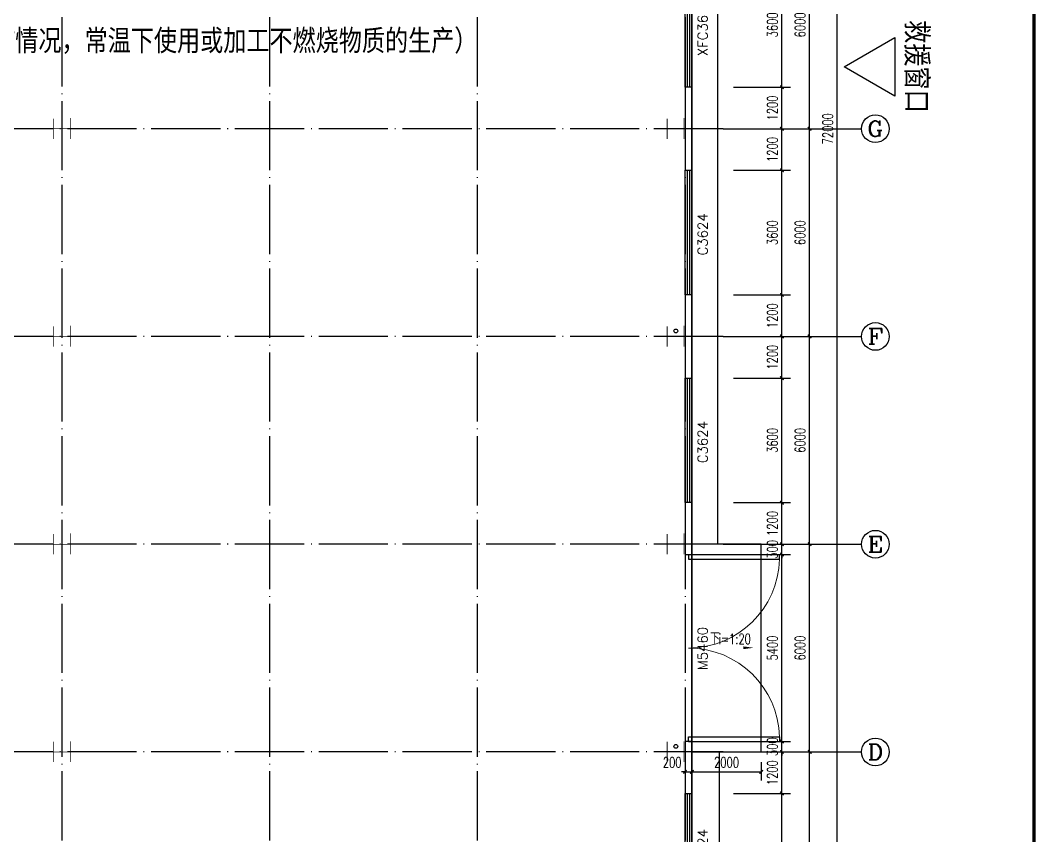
# Model space of a CAD drawing. Extents: x 683431 to 951238, y -788560 to -543702.
# Drawn here: x 712651 to 741981, y -682878 to -659326 of the extents above; entities that cross this region are included whole.
import ezdxf
from ezdxf.enums import TextEntityAlignment as Align

# ---------------------------------------------------------------- set-up
doc = ezdxf.new("R2010")
doc.units = 0
doc.header["$LTSCALE"] = 1000
doc.header["$MEASUREMENT"] = 0
doc.linetypes.add('DOTE', pattern=[2.42, 2, -0.2, 0.02, -0.2])
for name, color, linetype in [('AXIS', 3, 'Continuous'), ('AXIS_TEXT', 7, 'Continuous'), ('DIM_SYMB', 3, 'Continuous'), ('DOTE', 1, 'Continuous'), ('GROUND', 2, 'Continuous'), ('PUB_DIM', 3, 'Continuous'), ('PUB_TEXT', 3, 'Continuous'), ('PUB_TITLE', 4, 'Continuous'), ('RAIL', 163, 'Continuous'), ('WALL', 7, 'Continuous'), ('WINDOW', 4, 'Continuous'), ('WINDOW_TEXT', 7, 'Continuous')]:
    doc.layers.add(name, color=color, linetype=linetype)
doc.styles.add('_TCH_AXIS', font='COMPLEX', dxfattribs={"bigfont": 'GBCBIG'})
doc.styles.add('_TCH_DIM', font='SIMPLEX', dxfattribs={"bigfont": 'GBCBIG'})
doc.styles.add('_TCH_DIM_T3', font='SIMPLEX', dxfattribs={"width": 0.705882, "bigfont": 'GBCBIG'})
doc.styles.add('_TCH_WINDOW', font='simplex_.ttf', dxfattribs={"height": 3.5, "bigfont": 'GBCBIG'})
doc.styles.add('COMPLEX', font='COMPLEX')
doc.styles.add('宋体(0.8)', font='', dxfattribs={"width": 0.8})
doc.styles.get('宋体(0.8)').set_extended_font_data('SimSun')
doc.dimstyles.new('_TCH_ARCH&&100', dxfattribs={"dimtxt": 297.5, "dimasz": 100, "dimexe": 250, "dimexo": 300, "dimgap": 126.25, "dimtad": 1, "dimdec": 0, "dimzin": 0, "dimdsep": 46, "dimtxsty": '_TCH_DIM_T3', "dimblk": 'ARCHTICK', "dimcen": 0.09, "dimazin": 2, "dimtfac": 1, "dimtdec": 0, "dimtix": 1, "dimtmove": 2, "dimatfit": 3, "dimfxl": 0, "dimtolj": 1, "dimtzin": 0, "dimarcsym": 0})

# ---------------------------------------------------------------- blocks, each defined once
blk = doc.blocks.new('_ArchTick')
at = {"color": 0, "linetype": 'ByBlock', "const_width": 0.4}
blk.add_lwpolyline([(-0.5, -0.5), (0.5, 0.5)], dxfattribs=at)
blk = doc.blocks.new('*D41')
at = {"layer": 'Defpoints', "color": 0}
for p in [(731851, -680458), (732051, -680458), (732051, -681034)]:
    blk.add_point(p, dxfattribs=at)
at = {"layer": 'PUB_DIM', "color": 0, "lineweight": -2}
for p, q in [((731851, -681034), (731751, -681034)), ((731851, -680758), (731851, -681284)), ((731851, -681034), (732051, -681034)), ((732051, -680758), (732051, -681284)), ((732051, -681034), (732151, -681034))]:
    blk.add_line(p, q, dxfattribs=at)
at = {"layer": 'PUB_DIM', "color": 0, "lineweight": -2, "xscale": 100, "yscale": 100, "zscale": 100}
blk.add_blockref('_ArchTick', (731851, -681034), dxfattribs=at)
at = {"layer": 'PUB_DIM', "color": 0, "lineweight": -2, "xscale": 100, "yscale": 100, "zscale": 100, "rotation": 180}
blk.add_blockref('_ArchTick', (732051, -681034), dxfattribs=at)
at = {"layer": 'PUB_DIM', "color": 0, "insert": (731481, -680759), "char_height": 297.5, "attachment_point": 5, "style": '_TCH_DIM_T3'}
blk.add_mtext('\\A1;200', dxfattribs=at)
blk = doc.blocks.new('*D42')
at = {"layer": 'Defpoints', "color": 0}
for p in [(732051, -680458), (734051, -680458), (734051, -681034)]:
    blk.add_point(p, dxfattribs=at)
at = {"layer": 'PUB_DIM', "color": 0, "lineweight": -2}
for p, q in [((732051, -680758), (732051, -681284)), ((732051, -681034), (734051, -681034)), ((734051, -680758), (734051, -681284))]:
    blk.add_line(p, q, dxfattribs=at)
at = {"layer": 'PUB_DIM', "color": 0, "lineweight": -2, "xscale": 100, "yscale": 100, "zscale": 100, "rotation": 180}
blk.add_blockref('_ArchTick', (732051, -681034), dxfattribs=at)
at = {"layer": 'PUB_DIM', "color": 0, "lineweight": -2, "xscale": 100, "yscale": 100, "zscale": 100}
blk.add_blockref('_ArchTick', (734051, -681034), dxfattribs=at)
at = {"layer": 'PUB_DIM', "color": 0, "insert": (733051, -680759), "char_height": 297.5, "attachment_point": 5, "style": '_TCH_DIM_T3'}
blk.add_mtext('\\A1;2000', dxfattribs=at)
blk = doc.blocks.new('*D433')
at = {"layer": 'AXIS', "color": 0, "lineweight": -2}
for p, q in [((733251, -681658), (734901, -681658)), ((734651, -685258), (734651, -681658)), ((733251, -685258), (734901, -685258))]:
    blk.add_line(p, q, dxfattribs=at)
at = {"layer": 'Defpoints', "color": 0}
for p in [(732951, -681658), (734651, -681658), (732951, -685258)]:
    blk.add_point(p, dxfattribs=at)
at = {"layer": 'AXIS', "color": 0, "lineweight": -2, "xscale": 100, "yscale": 100, "zscale": 100}
for p, rotation in [((734651, -681658), 90), ((734651, -685258), 270)]:
    blk.add_blockref('_ArchTick', p, dxfattribs=dict(at, rotation=rotation))
at = {"layer": 'AXIS', "color": 0, "insert": (734376, -683458), "char_height": 297.5, "attachment_point": 5, "rotation": 90, "style": '_TCH_DIM_T3'}
blk.add_mtext('\\A1;3600', dxfattribs=at)
blk = doc.blocks.new('*D434')
at = {"layer": 'AXIS', "color": 0, "lineweight": -2}
for p, q in [((733251, -680458), (734901, -680458)), ((734651, -681658), (734651, -680458)), ((733251, -681658), (734901, -681658))]:
    blk.add_line(p, q, dxfattribs=at)
at = {"layer": 'Defpoints', "color": 0}
for p in [(732951, -680458), (734651, -680458), (732951, -681658)]:
    blk.add_point(p, dxfattribs=at)
at = {"layer": 'AXIS', "color": 0, "lineweight": -2, "xscale": 100, "yscale": 100, "zscale": 100}
for p, rotation in [((734651, -680458), 90), ((734651, -681658), 270)]:
    blk.add_blockref('_ArchTick', p, dxfattribs=dict(at, rotation=rotation))
at = {"layer": 'AXIS', "color": 0, "insert": (734376, -681058), "char_height": 297.5, "attachment_point": 5, "rotation": 90, "style": '_TCH_DIM_T3'}
blk.add_mtext('\\A1;1200', dxfattribs=at)
blk = doc.blocks.new('*D435')
at = {"layer": 'AXIS', "color": 0, "lineweight": -2}
for p, q in [((734651, -680158), (734651, -680058)), ((733251, -680158), (734901, -680158)), ((734651, -680458), (734651, -680158)), ((733251, -680458), (734901, -680458)), ((734651, -680458), (734651, -680558))]:
    blk.add_line(p, q, dxfattribs=at)
at = {"layer": 'Defpoints', "color": 0}
for p in [(732951, -680158), (734651, -680158), (732951, -680458)]:
    blk.add_point(p, dxfattribs=at)
at = {"layer": 'AXIS', "color": 0, "lineweight": -2, "xscale": 100, "yscale": 100, "zscale": 100}
for p, rotation in [((734651, -680158), 270), ((734651, -680458), 90)]:
    blk.add_blockref('_ArchTick', p, dxfattribs=dict(at, rotation=rotation))
at = {"layer": 'AXIS', "color": 0, "insert": (734376, -680308), "char_height": 297.5, "attachment_point": 5, "rotation": 90, "style": '_TCH_DIM_T3'}
blk.add_mtext('\\A1;300', dxfattribs=at)
blk = doc.blocks.new('*D436')
at = {"layer": 'AXIS', "color": 0, "lineweight": -2}
for p, q in [((733251, -674758), (734901, -674758)), ((734651, -680158), (734651, -674758)), ((733251, -680158), (734901, -680158))]:
    blk.add_line(p, q, dxfattribs=at)
at = {"layer": 'Defpoints', "color": 0}
for p in [(732951, -674758), (734651, -674758), (732951, -680158)]:
    blk.add_point(p, dxfattribs=at)
at = {"layer": 'AXIS', "color": 0, "lineweight": -2, "xscale": 100, "yscale": 100, "zscale": 100}
for p, rotation in [((734651, -674758), 90), ((734651, -680158), 270)]:
    blk.add_blockref('_ArchTick', p, dxfattribs=dict(at, rotation=rotation))
at = {"layer": 'AXIS', "color": 0, "insert": (734376, -677458), "char_height": 297.5, "attachment_point": 5, "rotation": 90, "style": '_TCH_DIM_T3'}
blk.add_mtext('\\A1;5400', dxfattribs=at)
blk = doc.blocks.new('*D437')
at = {"layer": 'AXIS', "color": 0, "lineweight": -2}
for p, q in [((733251, -674458), (734901, -674458)), ((734651, -674458), (734651, -674358)), ((734651, -674758), (734651, -674458)), ((733251, -674758), (734901, -674758)), ((734651, -674758), (734651, -674858))]:
    blk.add_line(p, q, dxfattribs=at)
at = {"layer": 'Defpoints', "color": 0}
for p in [(732951, -674458), (734651, -674458), (732951, -674758)]:
    blk.add_point(p, dxfattribs=at)
at = {"layer": 'AXIS', "color": 0, "lineweight": -2, "xscale": 100, "yscale": 100, "zscale": 100}
for p, rotation in [((734651, -674458), 270), ((734651, -674758), 90)]:
    blk.add_blockref('_ArchTick', p, dxfattribs=dict(at, rotation=rotation))
at = {"layer": 'AXIS', "color": 0, "insert": (734376, -674608), "char_height": 297.5, "attachment_point": 5, "rotation": 90, "style": '_TCH_DIM_T3'}
blk.add_mtext('\\A1;300', dxfattribs=at)
blk = doc.blocks.new('*D438')
at = {"layer": 'AXIS', "color": 0, "lineweight": -2}
for p, q in [((733251, -673258), (734901, -673258)), ((734651, -674458), (734651, -673258)), ((733251, -674458), (734901, -674458))]:
    blk.add_line(p, q, dxfattribs=at)
at = {"layer": 'Defpoints', "color": 0}
for p in [(732951, -673258), (734651, -673258), (732951, -674458)]:
    blk.add_point(p, dxfattribs=at)
at = {"layer": 'AXIS', "color": 0, "lineweight": -2, "xscale": 100, "yscale": 100, "zscale": 100}
for p, rotation in [((734651, -673258), 90), ((734651, -674458), 270)]:
    blk.add_blockref('_ArchTick', p, dxfattribs=dict(at, rotation=rotation))
at = {"layer": 'AXIS', "color": 0, "insert": (734376, -673858), "char_height": 297.5, "attachment_point": 5, "rotation": 90, "style": '_TCH_DIM_T3'}
blk.add_mtext('\\A1;1200', dxfattribs=at)
blk = doc.blocks.new('*D439')
at = {"layer": 'AXIS', "color": 0, "lineweight": -2}
for p, q in [((733251, -669658), (734901, -669658)), ((734651, -673258), (734651, -669658)), ((733251, -673258), (734901, -673258))]:
    blk.add_line(p, q, dxfattribs=at)
at = {"layer": 'Defpoints', "color": 0}
for p in [(732951, -669658), (734651, -669658), (732951, -673258)]:
    blk.add_point(p, dxfattribs=at)
at = {"layer": 'AXIS', "color": 0, "lineweight": -2, "xscale": 100, "yscale": 100, "zscale": 100}
for p, rotation in [((734651, -669658), 90), ((734651, -673258), 270)]:
    blk.add_blockref('_ArchTick', p, dxfattribs=dict(at, rotation=rotation))
at = {"layer": 'AXIS', "color": 0, "insert": (734376, -671458), "char_height": 297.5, "attachment_point": 5, "rotation": 90, "style": '_TCH_DIM_T3'}
blk.add_mtext('\\A1;3600', dxfattribs=at)
blk = doc.blocks.new('*D440')
at = {"layer": 'AXIS', "color": 0, "lineweight": -2}
for p, q in [((733251, -668458), (734901, -668458)), ((734651, -669658), (734651, -668458)), ((733251, -669658), (734901, -669658))]:
    blk.add_line(p, q, dxfattribs=at)
at = {"layer": 'Defpoints', "color": 0}
for p in [(732951, -668458), (734651, -668458), (732951, -669658)]:
    blk.add_point(p, dxfattribs=at)
at = {"layer": 'AXIS', "color": 0, "lineweight": -2, "xscale": 100, "yscale": 100, "zscale": 100}
for p, rotation in [((734651, -668458), 90), ((734651, -669658), 270)]:
    blk.add_blockref('_ArchTick', p, dxfattribs=dict(at, rotation=rotation))
at = {"layer": 'AXIS', "color": 0, "insert": (734376, -669058), "char_height": 297.5, "attachment_point": 5, "rotation": 90, "style": '_TCH_DIM_T3'}
blk.add_mtext('\\A1;1200', dxfattribs=at)
blk = doc.blocks.new('*D441')
at = {"layer": 'AXIS', "color": 0, "lineweight": -2}
for p, q in [((733251, -667258), (734901, -667258)), ((734651, -668458), (734651, -667258)), ((733251, -668458), (734901, -668458))]:
    blk.add_line(p, q, dxfattribs=at)
at = {"layer": 'Defpoints', "color": 0}
for p in [(732951, -667258), (734651, -667258), (732951, -668458)]:
    blk.add_point(p, dxfattribs=at)
at = {"layer": 'AXIS', "color": 0, "lineweight": -2, "xscale": 100, "yscale": 100, "zscale": 100}
for p, rotation in [((734651, -667258), 90), ((734651, -668458), 270)]:
    blk.add_blockref('_ArchTick', p, dxfattribs=dict(at, rotation=rotation))
at = {"layer": 'AXIS', "color": 0, "insert": (734376, -667858), "char_height": 297.5, "attachment_point": 5, "rotation": 90, "style": '_TCH_DIM_T3'}
blk.add_mtext('\\A1;1200', dxfattribs=at)
blk = doc.blocks.new('*D442')
at = {"layer": 'AXIS', "color": 0, "lineweight": -2}
for p, q in [((733251, -663658), (734901, -663658)), ((734651, -667258), (734651, -663658)), ((733251, -667258), (734901, -667258))]:
    blk.add_line(p, q, dxfattribs=at)
at = {"layer": 'Defpoints', "color": 0}
for p in [(732951, -663658), (734651, -663658), (732951, -667258)]:
    blk.add_point(p, dxfattribs=at)
at = {"layer": 'AXIS', "color": 0, "lineweight": -2, "xscale": 100, "yscale": 100, "zscale": 100}
for p, rotation in [((734651, -663658), 90), ((734651, -667258), 270)]:
    blk.add_blockref('_ArchTick', p, dxfattribs=dict(at, rotation=rotation))
at = {"layer": 'AXIS', "color": 0, "insert": (734376, -665458), "char_height": 297.5, "attachment_point": 5, "rotation": 90, "style": '_TCH_DIM_T3'}
blk.add_mtext('\\A1;3600', dxfattribs=at)
blk = doc.blocks.new('*D443')
at = {"layer": 'AXIS', "color": 0, "lineweight": -2}
for p, q in [((733251, -662458), (734901, -662458)), ((734651, -663658), (734651, -662458)), ((733251, -663658), (734901, -663658))]:
    blk.add_line(p, q, dxfattribs=at)
at = {"layer": 'Defpoints', "color": 0}
for p in [(732951, -662458), (734651, -662458), (732951, -663658)]:
    blk.add_point(p, dxfattribs=at)
at = {"layer": 'AXIS', "color": 0, "lineweight": -2, "xscale": 100, "yscale": 100, "zscale": 100}
for p, rotation in [((734651, -662458), 90), ((734651, -663658), 270)]:
    blk.add_blockref('_ArchTick', p, dxfattribs=dict(at, rotation=rotation))
at = {"layer": 'AXIS', "color": 0, "insert": (734376, -663058), "char_height": 297.5, "attachment_point": 5, "rotation": 90, "style": '_TCH_DIM_T3'}
blk.add_mtext('\\A1;1200', dxfattribs=at)
blk = doc.blocks.new('*D444')
at = {"layer": 'AXIS', "color": 0, "lineweight": -2}
for p, q in [((733251, -661258), (734901, -661258)), ((734651, -662458), (734651, -661258)), ((733251, -662458), (734901, -662458))]:
    blk.add_line(p, q, dxfattribs=at)
at = {"layer": 'Defpoints', "color": 0}
for p in [(732951, -661258), (734651, -661258), (732951, -662458)]:
    blk.add_point(p, dxfattribs=at)
at = {"layer": 'AXIS', "color": 0, "lineweight": -2, "xscale": 100, "yscale": 100, "zscale": 100}
for p, rotation in [((734651, -661258), 90), ((734651, -662458), 270)]:
    blk.add_blockref('_ArchTick', p, dxfattribs=dict(at, rotation=rotation))
at = {"layer": 'AXIS', "color": 0, "insert": (734376, -661858), "char_height": 297.5, "attachment_point": 5, "rotation": 90, "style": '_TCH_DIM_T3'}
blk.add_mtext('\\A1;1200', dxfattribs=at)
blk = doc.blocks.new('*D445')
at = {"layer": 'AXIS', "color": 0, "lineweight": -2}
for p, q in [((733251, -657658), (734901, -657658)), ((734651, -661258), (734651, -657658)), ((733251, -661258), (734901, -661258))]:
    blk.add_line(p, q, dxfattribs=at)
at = {"layer": 'Defpoints', "color": 0}
for p in [(732951, -657658), (734651, -657658), (732951, -661258)]:
    blk.add_point(p, dxfattribs=at)
at = {"layer": 'AXIS', "color": 0, "lineweight": -2, "xscale": 100, "yscale": 100, "zscale": 100}
for p, rotation in [((734651, -657658), 90), ((734651, -661258), 270)]:
    blk.add_blockref('_ArchTick', p, dxfattribs=dict(at, rotation=rotation))
at = {"layer": 'AXIS', "color": 0, "insert": (734376, -659458), "char_height": 297.5, "attachment_point": 5, "rotation": 90, "style": '_TCH_DIM_T3'}
blk.add_mtext('\\A1;3600', dxfattribs=at)
blk = doc.blocks.new('*D496')
at = {"layer": 'AXIS', "color": 0, "lineweight": -2}
for p, q in [((733251, -680458), (735701, -680458)), ((735451, -686458), (735451, -680458)), ((733251, -686458), (735701, -686458))]:
    blk.add_line(p, q, dxfattribs=at)
at = {"layer": 'Defpoints', "color": 0}
for p in [(732951, -680458), (735451, -680458), (732951, -686458)]:
    blk.add_point(p, dxfattribs=at)
at = {"layer": 'AXIS', "color": 0, "lineweight": -2, "xscale": 100, "yscale": 100, "zscale": 100}
for p, rotation in [((735451, -680458), 90), ((735451, -686458), 270)]:
    blk.add_blockref('_ArchTick', p, dxfattribs=dict(at, rotation=rotation))
at = {"layer": 'AXIS', "color": 0, "insert": (735176, -683458), "char_height": 297.5, "attachment_point": 5, "rotation": 90, "style": '_TCH_DIM_T3'}
blk.add_mtext('\\A1;6000', dxfattribs=at)
blk = doc.blocks.new('*D497')
at = {"layer": 'AXIS', "color": 0, "lineweight": -2}
for p, q in [((733251, -674458), (735701, -674458)), ((735451, -680458), (735451, -674458)), ((733251, -680458), (735701, -680458))]:
    blk.add_line(p, q, dxfattribs=at)
at = {"layer": 'Defpoints', "color": 0}
for p in [(732951, -674458), (735451, -674458), (732951, -680458)]:
    blk.add_point(p, dxfattribs=at)
at = {"layer": 'AXIS', "color": 0, "lineweight": -2, "xscale": 100, "yscale": 100, "zscale": 100}
for p, rotation in [((735451, -674458), 90), ((735451, -680458), 270)]:
    blk.add_blockref('_ArchTick', p, dxfattribs=dict(at, rotation=rotation))
at = {"layer": 'AXIS', "color": 0, "insert": (735176, -677458), "char_height": 297.5, "attachment_point": 5, "rotation": 90, "style": '_TCH_DIM_T3'}
blk.add_mtext('\\A1;6000', dxfattribs=at)
blk = doc.blocks.new('*D498')
at = {"layer": 'AXIS', "color": 0, "lineweight": -2}
for p, q in [((733251, -668458), (735701, -668458)), ((735451, -674458), (735451, -668458)), ((733251, -674458), (735701, -674458))]:
    blk.add_line(p, q, dxfattribs=at)
at = {"layer": 'Defpoints', "color": 0}
for p in [(732951, -668458), (735451, -668458), (732951, -674458)]:
    blk.add_point(p, dxfattribs=at)
at = {"layer": 'AXIS', "color": 0, "lineweight": -2, "xscale": 100, "yscale": 100, "zscale": 100}
for p, rotation in [((735451, -668458), 90), ((735451, -674458), 270)]:
    blk.add_blockref('_ArchTick', p, dxfattribs=dict(at, rotation=rotation))
at = {"layer": 'AXIS', "color": 0, "insert": (735176, -671458), "char_height": 297.5, "attachment_point": 5, "rotation": 90, "style": '_TCH_DIM_T3'}
blk.add_mtext('\\A1;6000', dxfattribs=at)
blk = doc.blocks.new('*D499')
at = {"layer": 'AXIS', "color": 0, "lineweight": -2}
for p, q in [((733251, -662458), (735701, -662458)), ((735451, -668458), (735451, -662458)), ((733251, -668458), (735701, -668458))]:
    blk.add_line(p, q, dxfattribs=at)
at = {"layer": 'Defpoints', "color": 0}
for p in [(732951, -662458), (735451, -662458), (732951, -668458)]:
    blk.add_point(p, dxfattribs=at)
at = {"layer": 'AXIS', "color": 0, "lineweight": -2, "xscale": 100, "yscale": 100, "zscale": 100}
for p, rotation in [((735451, -662458), 90), ((735451, -668458), 270)]:
    blk.add_blockref('_ArchTick', p, dxfattribs=dict(at, rotation=rotation))
at = {"layer": 'AXIS', "color": 0, "insert": (735176, -665458), "char_height": 297.5, "attachment_point": 5, "rotation": 90, "style": '_TCH_DIM_T3'}
blk.add_mtext('\\A1;6000', dxfattribs=at)
blk = doc.blocks.new('*D500')
at = {"layer": 'AXIS', "color": 0, "lineweight": -2}
for p, q in [((733251, -656458), (735701, -656458)), ((735451, -662458), (735451, -656458)), ((733251, -662458), (735701, -662458))]:
    blk.add_line(p, q, dxfattribs=at)
at = {"layer": 'Defpoints', "color": 0}
for p in [(732951, -656458), (735451, -656458), (732951, -662458)]:
    blk.add_point(p, dxfattribs=at)
at = {"layer": 'AXIS', "color": 0, "lineweight": -2, "xscale": 100, "yscale": 100, "zscale": 100}
for p, rotation in [((735451, -656458), 90), ((735451, -662458), 270)]:
    blk.add_blockref('_ArchTick', p, dxfattribs=dict(at, rotation=rotation))
at = {"layer": 'AXIS', "color": 0, "insert": (735176, -659458), "char_height": 297.5, "attachment_point": 5, "rotation": 90, "style": '_TCH_DIM_T3'}
blk.add_mtext('\\A1;6000', dxfattribs=at)
blk = doc.blocks.new('*D506')
at = {"layer": 'AXIS', "color": 0, "lineweight": -2}
for p, q in [((733251, -626458), (736501, -626458)), ((736251, -698458), (736251, -626458)), ((733251, -698458), (736501, -698458))]:
    blk.add_line(p, q, dxfattribs=at)
at = {"layer": 'Defpoints', "color": 0}
for p in [(732951, -626458), (736251, -626458), (732951, -698458)]:
    blk.add_point(p, dxfattribs=at)
at = {"layer": 'AXIS', "color": 0, "lineweight": -2, "xscale": 100, "yscale": 100, "zscale": 100}
for p, rotation in [((736251, -626458), 90), ((736251, -698458), 270)]:
    blk.add_blockref('_ArchTick', p, dxfattribs=dict(at, rotation=rotation))
at = {"layer": 'AXIS', "color": 0, "insert": (735976, -662458), "char_height": 297.5, "attachment_point": 5, "rotation": 90, "style": '_TCH_DIM_T3'}
blk.add_mtext('\\A1;72000', dxfattribs=at)
blk = doc.blocks.new('_AXISO')
blk.add_circle((0, 0), 0.5)
at = {"layer": 'AXIS_TEXT', "style": 'COMPLEX', "width": 1.041667}
blk.add_attdef('A', text='', height=0.56, dxfattribs=at).set_placement((-0.25, -0.28), (0.25, -0.28), align=Align.FIT)
blk = doc.blocks.new('$WINLIB2D$00000001')
at = {"color": 0}
for points in [[(-0.5, 0.5), (-0.5, -0.5)], [(-0.5, 0.5), (0.5, 0.5)], [(0.5, -0.5), (0.5, 0.5)], [(0.5, 0.1667), (-0.5, 0.1667)], [(0.5, -0.1667), (-0.5, -0.1667)], [(-0.5, -0.5), (0.5, -0.5)]]:
    blk.add_lwpolyline(points, dxfattribs=at)
blk = doc.blocks.new('$DorLib2D$00000002')
for p, q in [((-0.5, 0), (-0.5, 0.4875)), ((-0.475, 0.4875), (-0.5, 0.4875)), ((-0.475, 0), (-0.475, 0.4875)), ((0.475, 0), (0.475, 0.4875)), ((0.475, 0.4875), (0.5, 0.4875)), ((0.5, 0), (0.5, 0.4875)), ((-0.5, 0), (-0.475, 0)), ((0.5, 0), (0.475, 0))]:
    blk.add_line(p, q)
at = {"lineweight": 13}
for centre, start, end in [((-0.4875, 0), 0, 88.5307), ((0.4875, 0), 91.4693, 180)]:
    blk.add_arc(centre, 0.4875, start, end, dxfattribs=at)

msp = doc.modelspace()

# ---------------------------------------------------------------- linework, layer by layer
at = {"flags": 128}
msp.add_lwpolyline([(736447.1, -660668.9), (737913.4, -659822.3), (737913.4, -661515.4)], close=True, dxfattribs=at)
at = {"ltscale": 10, "const_width": 20}
for points in [[(713607.2, -662750.6), (713607.2, -662165.8)], [(714094.8, -662732.3), (714094.8, -662147.5)], [(714094.8, -662732.3), (714094.8, -662147.5)], [(714094.8, -662732.3), (714094.8, -662147.5)], [(714094.8, -662734.9), (714094.8, -662150.1)], [(714094.8, -662750.6), (714094.8, -662165.8)], [(714094.8, -662750.9), (714094.8, -662166.1)], [(731335.6, -662750.6), (731335.6, -662165.8)], [(731823.2, -662732.3), (731823.2, -662147.5)], [(731823.2, -662732.3), (731823.2, -662147.5)], [(731823.2, -662732.3), (731823.2, -662147.5)], [(731823.2, -662734.9), (731823.2, -662150.1)], [(731823.2, -662750.6), (731823.2, -662165.8)], [(731823.2, -662750.9), (731823.2, -662166.1)], [(713607.2, -662458.2), (714094.8, -662458.2)], [(731335.6, -662458.2), (731823.2, -662458.2)], [(713607.2, -668750.6), (713607.2, -668165.8)], [(714094.8, -668732.3), (714094.8, -668147.5)], [(714094.8, -668732.3), (714094.8, -668147.5)], [(714094.8, -668732.3), (714094.8, -668147.5)], [(714094.8, -668734.9), (714094.8, -668150.1)], [(714094.8, -668750.6), (714094.8, -668165.8)], [(714094.8, -668750.9), (714094.8, -668166.1)], [(731335.6, -668750.6), (731335.6, -668165.8)], [(731823.2, -668732.3), (731823.2, -668147.5)], [(731823.2, -668732.3), (731823.2, -668147.5)], [(731823.2, -668732.3), (731823.2, -668147.5)], [(731823.2, -668734.9), (731823.2, -668150.1)], [(731823.2, -668750.6), (731823.2, -668165.8)], [(731823.2, -668750.9), (731823.2, -668166.1)], [(713607.2, -668458.2), (714094.8, -668458.2)], [(731335.6, -668458.2), (731823.2, -668458.2)], [(713607.2, -674750.6), (713607.2, -674165.8)], [(714094.8, -674732.3), (714094.8, -674147.5)], [(714094.8, -674732.3), (714094.8, -674147.5)], [(714094.8, -674732.3), (714094.8, -674147.5)], [(714094.8, -674734.9), (714094.8, -674150.1)], [(714094.8, -674750.6), (714094.8, -674165.8)], [(714094.8, -674750.9), (714094.8, -674166.1)], [(731335.6, -674750.6), (731335.6, -674165.8)], [(731823.2, -674732.3), (731823.2, -674147.5)], [(731823.2, -674732.3), (731823.2, -674147.5)], [(731823.2, -674732.3), (731823.2, -674147.5)], [(731823.2, -674734.9), (731823.2, -674150.1)], [(731823.2, -674750.6), (731823.2, -674165.8)], [(731823.2, -674750.9), (731823.2, -674166.1)], [(713607.2, -674458.2), (714094.8, -674458.2)], [(731335.6, -674458.2), (731823.2, -674458.2)], [(713607.2, -680750.6), (713607.2, -680165.8)], [(714094.8, -680732.3), (714094.8, -680147.5)], [(714094.8, -680732.3), (714094.8, -680147.5)], [(714094.8, -680732.3), (714094.8, -680147.5)], [(714094.8, -680734.9), (714094.8, -680150.1)], [(714094.8, -680750.6), (714094.8, -680165.8)], [(714094.8, -680750.9), (714094.8, -680166.1)], [(731335.6, -680750.6), (731335.6, -680165.8)], [(731823.2, -680732.3), (731823.2, -680147.5)], [(731823.2, -680732.3), (731823.2, -680147.5)], [(731823.2, -680732.3), (731823.2, -680147.5)], [(731823.2, -680734.9), (731823.2, -680150.1)], [(731823.2, -680750.6), (731823.2, -680165.8)], [(731823.2, -680750.9), (731823.2, -680166.1)], [(713607.2, -680458.2), (714094.8, -680458.2)], [(731335.6, -680458.2), (731823.2, -680458.2)]]:
    msp.add_lwpolyline(points, dxfattribs=at)
at = {"layer": 'AXIS'}
for p, q in [((732951, -662458.2), (736951, -662458.2)), ((732951, -668458.2), (736951, -668458.2)), ((732951, -674458.2), (736951, -674458.2)), ((732951, -680458.2), (736951, -680458.2))]:
    msp.add_line(p, q, dxfattribs=at)
at = {"layer": 'DIM_SYMB'}
msp.add_lwpolyline([(732548.3, -677449.5, 0, 0, 0), (733832.7, -677449.5, 0, 80, 0), (733532.7, -677449.5, 0, 0, 0)], format="xyseb", dxfattribs=at)
at = {"layer": 'DOTE', "linetype": 'DOTE'}
for p, q in [((713851, -625358.2), (713851, -703558.2)), ((719851, -625358.2), (719851, -703558.2)), ((725851, -625358.2), (725851, -703558.2)), ((731851, -625358.2), (731851, -703558.2)), ((732951, -662458.2), (694201, -662458.2)), ((732951, -668458.2), (694201, -668458.2)), ((732951, -674458.2), (694201, -674458.2)), ((732951, -680458.2), (694201, -680458.2))]:
    msp.add_line(p, q, dxfattribs=at)
at = {"layer": 'GROUND'}
msp.add_line((732051, -698658.2), (732051, -626258.2), dxfattribs=at)
at = {"layer": 'GROUND', "color": 0}
for p, q in [((732801, -674458.2), (732801, -650458.2)), ((732851, -698658.2), (732851, -680458.2))]:
    msp.add_line(p, q, dxfattribs=at)
at = {"layer": 'GROUND'}
msp.add_lwpolyline([(696051, -626258.2), (732051, -626258.2), (732051, -698658.2), (696051, -698658.2)], dxfattribs=at)
at = {"layer": 'PUB_TITLE', "const_width": 100}
msp.add_lwpolyline([(684530.8, -718849.5), (741930.8, -718849.5), (741930.8, -617249.5), (684530.8, -617249.5)], close=True, dxfattribs=at)
at = {"layer": 'RAIL', "ltscale": 0.5}
msp.add_lwpolyline([(732051, -674458.2), (732051, -680458.2), (734051, -680458.2), (734051, -674458.2)], close=True, dxfattribs=at)
for centre in [(731587.7, -668298), (731587.7, -680298)]:
    msp.add_circle(centre, 55, dxfattribs=at)
at = {"layer": 'WALL', "color": 2}
for p, q in [((732051, -661258.2), (731851, -661258.2)), ((731851, -661258.2), (731851, -663658.2)), ((732051, -663658.2), (732051, -661258.2)), ((731851, -663658.2), (732051, -663658.2)), ((732051, -667258.2), (731851, -667258.2)), ((731851, -667258.2), (731851, -669658.2)), ((732051, -669658.2), (732051, -667258.2)), ((731851, -669658.2), (732051, -669658.2)), ((732051, -673258.2), (731851, -673258.2)), ((731851, -673258.2), (731851, -674758.2)), ((732051, -674758.2), (732051, -673258.2)), ((731851, -674758.2), (732051, -674758.2)), ((732051, -680158.2), (731851, -680158.2)), ((731851, -680158.2), (731851, -681658.2)), ((732051, -681658.2), (732051, -680158.2)), ((731851, -681658.2), (732051, -681658.2))]:
    msp.add_line(p, q, dxfattribs=at)

# ---------------------------------------------------------------- block references
at = {"layer": 'AXIS'}
ref = msp.add_blockref('_AXISO', (737351, -662458.2), dxfattribs=dict(at, xscale=800, yscale=800, zscale=800))
ref.add_attrib('A', 'G', dxfattribs={"layer": 'AXIS_TEXT', "ltscale": 0.5, "height": 452.5, "style": '_TCH_AXIS', "width": 1.166667}).set_placement((737124.8, -662684.5), (737577.3, -662684.5), align=Align.FIT)
ref = msp.add_blockref('_AXISO', (737351, -668458.2), dxfattribs=dict(at, xscale=800, yscale=800, zscale=800))
ref.add_attrib('A', 'F', dxfattribs={"layer": 'AXIS_TEXT', "ltscale": 0.5, "height": 452.5, "style": '_TCH_AXIS', "width": 1.3125}).set_placement((737124.8, -668684.5), (737577.3, -668684.5), align=Align.FIT)
ref = msp.add_blockref('_AXISO', (737351, -674458.2), dxfattribs=dict(at, xscale=800, yscale=800, zscale=800))
ref.add_attrib('A', 'E', dxfattribs={"layer": 'AXIS_TEXT', "ltscale": 0.5, "height": 452.5, "style": '_TCH_AXIS', "width": 1.3125}).set_placement((737124.8, -674684.5), (737577.3, -674684.5), align=Align.FIT)
ref = msp.add_blockref('_AXISO', (737351, -680458.2), dxfattribs=dict(at, xscale=800, yscale=800, zscale=800))
ref.add_attrib('A', 'D', dxfattribs={"layer": 'AXIS_TEXT', "ltscale": 0.5, "height": 452.5, "style": '_TCH_AXIS', "width": 1.235294}).set_placement((737124.8, -680684.5), (737577.3, -680684.5), align=Align.FIT)
at = {"layer": 'WINDOW'}
ref = msp.add_blockref('$WINLIB2D$00000001', (731951, -659458.2), dxfattribs=dict(at, xscale=3600, yscale=-200, zscale=3600, rotation=90))
ref.add_attrib('A', 'XFC3624', (732501, -660361.8), dxfattribs={"layer": 'WINDOW_TEXT', "ltscale": 0.5, "height": 280.96, "rotation": 90, "style": '_TCH_WINDOW'})
ref = msp.add_blockref('$WINLIB2D$00000001', (731951, -665458.2), dxfattribs=dict(at, xscale=3600, yscale=-200, zscale=3600, rotation=90))
ref.add_attrib('A', 'C3624', (732501, -666118.6), dxfattribs={"layer": 'WINDOW_TEXT', "ltscale": 0.5, "height": 280.96, "rotation": 90, "style": '_TCH_WINDOW'})
ref = msp.add_blockref('$WINLIB2D$00000001', (731951, -671458.2), dxfattribs=dict(at, xscale=3600, yscale=-200, zscale=3600, rotation=90))
ref.add_attrib('A', 'C3624', (732501, -672118.6), dxfattribs={"layer": 'WINDOW_TEXT', "ltscale": 0.5, "height": 280.96, "rotation": 90, "style": '_TCH_WINDOW'})
ref = msp.add_blockref('$DorLib2D$00000002', (731951, -677458.2), dxfattribs=dict(at, xscale=5400, yscale=-5400, zscale=5400, rotation=90))
ref.add_attrib('A', 'M5460', (732501, -678100.2), dxfattribs={"layer": 'WINDOW_TEXT', "ltscale": 0.5, "height": 280.96, "rotation": 90, "style": '_TCH_WINDOW'})
ref = msp.add_blockref('$WINLIB2D$00000001', (731951, -683458.2), dxfattribs=dict(at, xscale=3600, yscale=-200, zscale=3600, rotation=90))
ref.add_attrib('A', 'XFC3624', (732501, -684361.8), dxfattribs={"layer": 'WINDOW_TEXT', "ltscale": 0.5, "height": 280.96, "rotation": 90, "style": '_TCH_WINDOW'})

# ---------------------------------------------------------------- texts
at = {"layer": 'PUB_TEXT'}
for s, height, style, width, p in [('维爆炸危险。无腐蚀性介质无爆炸情况，常温下使用或加工不燃烧物质的生产）', 611.772, '宋体(0.8)', 0.8, (702491, -660210, 0.4)), ('i=1:20', 297.5, '_TCH_DIM', 0.705882, (732818.4, -677344.5))]:
    msp.add_text(s, height=height, dxfattribs=dict(at, style=style, width=width)).set_placement(p)
at = {"layer": 'PUB_TEXT', "style": '宋体(0.8)', "width": 0.8}
msp.add_text('救援窗口', height=611.77, rotation=270, dxfattribs=at).set_placement((738255.3, -659324.8, 0.4))
at = {"layer": 'PUB_TEXT', "style": '_TCH_DIM'}
msp.add_text('下', height=337.6, dxfattribs=at).set_placement((732572.6, -677344.5))

# ---------------------------------------------------------------- dimensions: what is measured, and where the dimension line sits
at = {"layer": 'AXIS'}
for p1, p2, distance, picture, middle in [((732951, -698458.2), (732951, -626458.2), -3300, '*D506', (735976, -662458.2)), ((732951, -662458.2), (732951, -656458.2), -2500, '*D500', (735176, -659458.2)), ((732951, -661258.2), (732951, -657658.2), -1700, '*D445', (734376, -659458.2)), ((732951, -662458.2), (732951, -661258.2), -1700, '*D444', (734376, -661858.2)), ((732951, -663658.2), (732951, -662458.2), -1700, '*D443', (734376, -663058.2)), ((732951, -668458.2), (732951, -662458.2), -2500, '*D499', (735176, -665458.2)), ((732951, -667258.2), (732951, -663658.2), -1700, '*D442', (734376, -665458.2)), ((732951, -668458.2), (732951, -667258.2), -1700, '*D441', (734376, -667858.2)), ((732951, -669658.2), (732951, -668458.2), -1700, '*D440', (734376, -669058.2)), ((732951, -674458.2), (732951, -668458.2), -2500, '*D498', (735176, -671458.2)), ((732951, -673258.2), (732951, -669658.2), -1700, '*D439', (734376, -671458.2)), ((732951, -674458.2), (732951, -673258.2), -1700, '*D438', (734376, -673858.2)), ((732951, -674758.2), (732951, -674458.2), -1700, '*D437', (734376, -674608.2)), ((732951, -680458.2), (732951, -674458.2), -2500, '*D497', (735176, -677458.2)), ((732951, -680158.2), (732951, -674758.2), -1700, '*D436', (734376, -677458.2)), ((732951, -680458.2), (732951, -680158.2), -1700, '*D435', (734376, -680308.2)), ((732951, -681658.2), (732951, -680458.2), -1700, '*D434', (734376, -681058.2)), ((732951, -686458.2), (732951, -680458.2), -2500, '*D496', (735176, -683458.2)), ((732951, -685258.2), (732951, -681658.2), -1700, '*D433', (734376, -683458.2))]:
    dim = msp.add_aligned_dim(p1=p1, p2=p2, distance=distance, dimstyle='_TCH_ARCH&&100', dxfattribs=at)
    dim.commit()
    dim.dimension.update_dxf_attribs({"geometry": picture, "text_midpoint": middle})
at = {"layer": 'PUB_DIM'}
dim = msp.add_linear_dim(base=(732051, -681034.1), p1=(731851, -680458.2), p2=(732051, -680458.2), angle=0, dimstyle='_TCH_ARCH&&100', dxfattribs=at)
dim.commit()
dim.dimension.update_dxf_attribs({"geometry": '*D41', "text_midpoint": (731481, -680759.1), "dimtype": 161})
dim = msp.add_aligned_dim(p1=(732051, -680458.2), p2=(734051, -680458.2), distance=-575.8, dimstyle='_TCH_ARCH&&100', dxfattribs=at)
dim.commit()
dim.dimension.update_dxf_attribs({"geometry": '*D42', "text_midpoint": (733051, -680759.1)})

doc.saveas('drawing.dxf')
